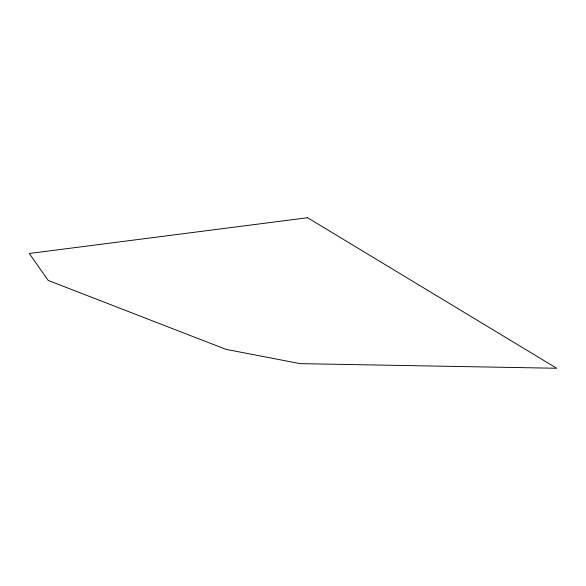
<?xml version="1.0" encoding="UTF-8"?>
<svg xmlns="http://www.w3.org/2000/svg" width="586" height="586" viewBox="0 0 586 586"><rect width="100%" height="100%" fill="white"/><g stroke="black" fill="none" stroke-linecap="round" stroke-linejoin="round"><path stroke-width="0.88" d="M307.562 217.736L29.3 253.482L48.191 280.423L225.866 349.322L300.105 363.635L556.7 368.264L307.562 217.736"/></g></svg>
